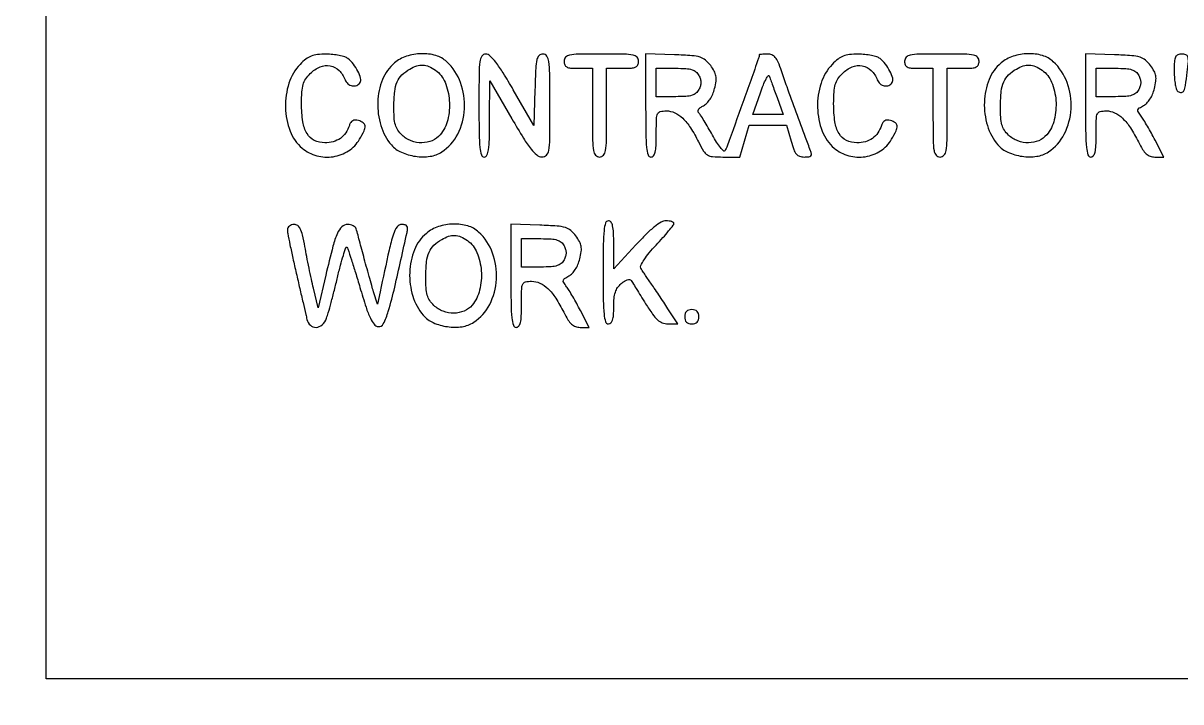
# Model space of a CAD drawing. Extents: x 0 to 1066, y 0 to 761.
# Drawn here: x 777.26 to 804.87, y 336.41 to 352.59 of the extents above; entities that cross this region are included whole.
import ezdxf

# ---------------------------------------------------------------- set-up
doc = ezdxf.new("R2010")
doc.units = 0
doc.header["$MEASUREMENT"] = 0

msp = doc.modelspace()

# ---------------------------------------------------------------- linework, layer by layer
for points in [[(183.390323, 95.266879, 0.000001), (192.989143, 95.254457, 0.000118)], [(329.859243, 95.267872, -0.000023), (352.558836, 95.240684, -0.000004), (375.624384, 95.211821, -0.198594)], [(479.458836, 95.240684, -0.000004), (502.524384, 95.211821, -0.198594)], [(710.559243, 95.267872, -0.000023), (733.258836, 95.240684, -0.000004), (756.324384, 95.211821, -0.198594)], [(416.092229, 95.24091, -0.000004), (439.072908, 95.212432, -0.198597)], [(542.992229, 95.24091, -0.000004), (565.972908, 95.212432, -0.198597)], [(606.442229, 95.24091, -0.000004), (629.422908, 95.212432, -0.198597)], [(669.892229, 95.24091, -0.000004), (692.872908, 95.212432, -0.198597)]]:
    msp.add_lwpolyline(points, format="xyb")
for points in [[(409.06215, 749.15415), (40.8618, 749.132981), (40.8618, 380.65769), (40.8618, 12.1824), (501.2973, 12.1824), (961.7328, 12.1824), (961.7328, 380.646631), (961.7328, 749.110861), (961.41555, 749.1633, 0.040886), (961.153339, 749.184871, 0.000002), (934.190609, 749.194398, 0.000089), (904.448031, 749.199508, 0.000054), (869.1804, 749.195529, -0.000029), (813.61687, 749.186499, -0.000004), (696.10453, 749.175037, -0.000004), (556.774728, 749.163736, -0.000004)], [(783.870229, 351.60692, 0.114205), (783.602361, 351.15654, 0.083506), (783.519434, 350.578564, 0.085163), (783.629964, 350.016094, 0.127519), (783.918403, 349.610027, 0.108551), (784.264266, 349.428535, 0.105254), (784.658405, 349.405943, 0.106878), (785.022822, 349.545373, 0.11522), (785.285518, 349.820112, 0.021165), (785.394199, 350.023261, 0.127063), (785.417365, 350.139849, 0.232712), (785.374627, 350.215558, 0.086167), (785.260143, 350.267743, 0.067058), (785.183289, 350.277155, 0.120753), (785.122162, 350.261391, 0.12276), (785.075909, 350.219409, 0.07065), (785.043101, 350.151211, -0.072622), (784.956976, 349.973971, -0.089596), (784.828495, 349.843059, -0.08774), (784.660031, 349.763538, -0.066597), (784.457187, 349.7364, -0.114856), (784.207075, 349.794622, -0.145297), (784.033522, 349.955008, -0.099183), (783.933915, 350.237934, -0.035212), (783.9036, 350.667869, -0.014703), (783.911929, 350.951043, -0.055361), (783.941825, 351.125821, -0.07729), (784.003279, 351.258312, -0.049247), (784.111255, 351.389945, -0.096703), (784.344825, 351.547212, -0.146157), (784.586827, 351.573824, -0.15206), (784.797032, 351.46371, -0.107279), (784.942538, 351.23805, 0.127947), (785.008811, 351.143926, 0.131147), (785.11196, 351.095114, 0.142401), (785.219276, 351.106066, 0.159485), (785.298419, 351.172852, 0.211029), (785.312563, 351.274973, 0.047286), (785.247019, 351.442549, 0.046742), (785.138902, 351.61471, 0.065556), (785.010731, 351.742959, 0.088545), (784.933629, 351.782919, 0.025252), (784.802536, 351.816536, 0.02458), (784.648106, 351.840094, 0.023821), (784.490478, 351.848709, 0.026305), (784.28043, 351.839119, 0.068477), (784.133586, 351.803966, 0.074054), (784.008448, 351.732392, 0.034872)], [(786.118003, 351.639373, 0.123885), (785.834812, 351.246677, 0.085485), (785.721237, 350.707757, 0.082885), (785.793708, 350.145736, 0.104562), (786.045439, 349.687126, 0.111799), (786.283409, 349.510775, 0.06908), (786.619808, 349.415081, 0.069045), (786.969765, 349.414615, 0.111332), (787.247682, 349.518681, 0.131426), (787.628439, 349.94466, 0.103697), (787.788854, 350.544311, 0.101152), (787.69619, 351.170653, 0.118621), (787.365571, 351.670219, 0.118666), (787.105835, 351.816801, 0.075716), (786.760156, 351.860738, 0.073305), (786.405141, 351.799407, 0.095814)], [(788.1336, 350.6247, 0.003213), (788.137928, 349.951179, 0.022561), (788.156938, 349.6236, 0.049302), (788.192853, 349.447877, 0.328801), (788.2605, 349.398, 0.295501), (788.325872, 349.440331, 0.070336), (788.363606, 349.571031, 0.029944), (788.38364, 349.818594, 0.004715), (788.389237, 350.30745), (788.391074, 351.2169), (788.917987, 350.310757, 0.006242), (789.197361, 349.843824, 0.029041), (789.377082, 349.586537, 0.052989), (789.514326, 349.446038, 0.170079), (789.63525, 349.401307, 0.199339), (789.743531, 349.444073, 0.163117), (789.801225, 349.555506, 0.036571), (789.822304, 349.814381, 0.002034), (789.8256, 350.6247, 0.002367), (789.821969, 351.391872, 0.031318), (789.801584, 351.674183, 0.117824), (789.751777, 351.802877, 0.246563), (789.65936, 351.8514, 0.195513), (789.568555, 351.814482, 0.145553), (789.515252, 351.719056, 0.043894), (789.487739, 351.512793, 0.004128), (789.46901, 351.001518), (789.4449, 350.151636), (788.951717, 351.001518, 0.007787), (788.711638, 351.400783, 0.025041), (788.534801, 351.65541, 0.035073), (788.396947, 351.810318, 0.195814), (788.296067, 351.8514, 0.254619), (788.206061, 351.802388, 0.110911), (788.157551, 351.670558, 0.030502), (788.137287, 351.384386, 0.002427)], [(790.164, 351.6822, 0.094959), (790.180563, 351.595774, 0.184152), (790.22745, 351.544725, 0.098846), (790.320439, 351.51933, 0.017388), (790.5024, 351.513), (790.8408, 351.513), (790.8408, 350.4555, 0.002827), (790.844531, 349.795541, 0.036854), (790.865334, 349.551337, 0.138781), (790.916594, 349.440868, 0.218517), (791.01, 349.398, 0.218517), (791.103406, 349.440868, 0.138781), (791.154666, 349.551337, 0.036854), (791.175469, 349.795541, 0.002827), (791.1792, 350.4555), (791.1792, 351.513), (791.5599, 351.513, 0.013964), (791.769658, 351.518859, 0.090841), (791.871863, 351.54355, 0.188085), (791.922434, 351.594595, 0.102588), (791.9406, 351.6822, 0.193568), (791.903402, 351.774685, 0.15568), (791.808413, 351.826221, 0.043488), (791.599405, 351.847467, 0.003595), (791.0523, 351.8514, 0.003595), (790.505195, 351.847467, 0.043488), (790.296188, 351.826221, 0.15568), (790.201198, 351.774685, 0.193568)], [(792.1098, 350.628121, 0.003202), (792.114126, 349.952613, 0.022501), (792.133132, 349.62417, 0.049121), (792.16903, 349.447947, 0.329081), (792.2367, 349.398, 0.232029), (792.298437, 349.42828, 0.108427), (792.337569, 349.5108, 0.047315), (792.358301, 349.666657, 0.00942), (792.3636, 349.9479, -0.00595), (792.367907, 350.309865, -0.096871), (792.393944, 350.427998, -0.238613), (792.45861, 350.481615, -0.056005), (792.602653, 350.4978, -0.111153), (792.804105, 350.452456, -0.081177), (792.99342, 350.321601, -0.058854), (793.17911, 350.094971, -0.025924), (793.370972, 349.75755, 0.019528), (793.491803, 349.53858, 0.119336), (793.582052, 349.447504, 0.1192), (793.704013, 349.407746, 0.019465), (793.95425, 349.398), (794.357061, 349.398), (794.469468, 349.7787), (794.581876, 350.1594), (795.026843, 350.1594), (795.471811, 350.1594), (795.5784, 349.7787, 0.017944), (795.643785, 349.57379, 0.087286), (795.704012, 349.468331, 0.141822), (795.781234, 349.415952, 0.078722), (795.894546, 349.398, 0.029308), (795.999692, 349.404168, 0.166988), (796.049422, 349.428076, 0.236769), (796.064264, 349.471866, 0.061225), (796.04449, 349.54605, -0.006965), (795.922201, 349.862406, -0.001209), (795.700945, 350.46384, -0.001323), (795.481217, 351.070587, -0.005089), (795.349452, 351.44955, 0.017403), (795.270681, 351.6593, 0.074917), (795.201922, 351.773075, 0.125362), (795.122216, 351.830972, 0.094981), (795.015649, 351.8514, 0.00999), (794.939484, 351.849878, 0.016528), (794.875352, 351.845187, 0.010464), (794.824248, 351.838662, 0.371455), (794.816995, 351.83025, -0.085713), (794.803856, 351.754277, -0.000205), (794.426779, 350.697262, -0.000326), (794.055315, 349.659462, -0.052347), (794.002249, 349.54932, -0.469935), (793.966971, 349.544398, -0.03714), (793.892841, 349.622935, -0.029772), (793.801437, 349.750222, -0.015705), (793.702743, 349.91796, 0.00553), (793.602232, 350.097025, 0.006942), (793.504961, 350.26062, 0.005676), (793.420107, 350.395465, 0.053145), (793.377076, 350.448764, -0.183705), (793.35966, 350.48755, -0.158456), (793.371013, 350.530991, -0.095196), (793.414279, 350.576536, -0.040132), (793.486933, 350.620187, 0.084253), (793.568883, 350.679801, 0.049314), (793.644949, 350.774786, 0.044595), (793.708656, 350.894932, 0.038698), (793.753664, 351.030263, 0.026721), (793.787634, 351.206622, 0.076578), (793.785642, 351.331041, 0.082928), (793.746616, 351.443384, 0.035157), (793.660272, 351.578062, 0.057331), (793.537702, 351.70834, 0.10358), (793.409317, 351.777632, 0.055706), (793.214185, 351.812574, 0.007564), (792.798958, 351.833671), (792.1098, 351.858243)], [(796.560229, 351.60692, 0.114205), (796.292361, 351.15654, 0.083506), (796.209434, 350.578564, 0.085163), (796.319964, 350.016094, 0.127519), (796.608403, 349.610027, 0.108551), (796.954266, 349.428535, 0.105254), (797.348405, 349.405943, 0.106878), (797.712822, 349.545373, 0.11522), (797.975518, 349.820112, 0.021165), (798.084199, 350.023261, 0.127063), (798.107365, 350.139849, 0.232712), (798.064627, 350.215558, 0.086167), (797.950143, 350.267743, 0.067058), (797.873289, 350.277155, 0.120753), (797.812162, 350.261391, 0.12276), (797.765909, 350.219409, 0.07065), (797.733101, 350.151211, -0.072622), (797.646976, 349.973971, -0.089596), (797.518495, 349.843059, -0.08774), (797.350031, 349.763538, -0.066597), (797.147187, 349.7364, -0.114856), (796.897075, 349.794622, -0.145297), (796.723522, 349.955008, -0.099183), (796.623915, 350.237934, -0.035212), (796.5936, 350.667869, -0.014703), (796.601929, 350.951043, -0.055361), (796.631825, 351.125821, -0.07729), (796.693279, 351.258312, -0.049247), (796.801255, 351.389945, -0.096703), (797.034825, 351.547212, -0.146157), (797.276827, 351.573824, -0.15206), (797.487032, 351.46371, -0.107279), (797.632538, 351.23805, 0.127947), (797.698811, 351.143926, 0.131147), (797.80196, 351.095114, 0.142401), (797.909276, 351.106066, 0.159485), (797.988419, 351.172852, 0.211029), (798.002563, 351.274973, 0.047286), (797.937019, 351.442549, 0.046742), (797.828902, 351.61471, 0.065556), (797.700731, 351.742959, 0.088545), (797.623629, 351.782919, 0.025252), (797.492536, 351.816536, 0.02458), (797.338106, 351.840094, 0.023821), (797.180478, 351.848709, 0.026305), (796.97043, 351.839119, 0.068477), (796.823586, 351.803966, 0.074054), (796.698448, 351.732392, 0.034872)], [(798.2856, 351.6822, 0.094959), (798.302163, 351.595774, 0.184152), (798.34905, 351.544725, 0.098846), (798.442039, 351.51933, 0.017388), (798.624, 351.513), (798.9624, 351.513), (798.9624, 350.4555, 0.002827), (798.966131, 349.795541, 0.036854), (798.986934, 349.551337, 0.138781), (799.038194, 349.440868, 0.218517), (799.1316, 349.398, 0.218517), (799.225006, 349.440868, 0.138781), (799.276266, 349.551337, 0.036854), (799.297069, 349.795541, 0.002827), (799.3008, 350.4555), (799.3008, 351.513), (799.6815, 351.513, 0.013964), (799.891258, 351.518859, 0.090841), (799.993463, 351.54355, 0.188085), (800.044034, 351.594595, 0.102588), (800.0622, 351.6822, 0.193568), (800.025002, 351.774685, 0.15568), (799.930013, 351.826221, 0.043488), (799.721005, 351.847467, 0.003595), (799.1739, 351.8514, 0.003595), (798.626795, 351.847467, 0.043488), (798.417788, 351.826221, 0.15568), (798.322798, 351.774685, 0.193568)], [(800.584603, 351.639373, 0.123885), (800.301412, 351.246677, 0.085485), (800.187837, 350.707757, 0.082885), (800.260308, 350.145736, 0.104562), (800.512039, 349.687126, 0.111799), (800.750009, 349.510775, 0.06908), (801.086408, 349.415081, 0.069045), (801.436365, 349.414615, 0.111332), (801.714282, 349.518681, 0.131426), (802.095039, 349.94466, 0.103697), (802.255454, 350.544311, 0.101152), (802.16279, 351.170653, 0.118621), (801.832171, 351.670219, 0.118666), (801.572435, 351.816801, 0.075716), (801.226756, 351.860738, 0.073305), (800.871741, 351.799407, 0.095814)], [(802.6002, 350.628121, 0.003202), (802.604526, 349.952613, 0.022501), (802.623532, 349.62417, 0.049121), (802.65943, 349.447947, 0.329081), (802.7271, 349.398, 0.232029), (802.788837, 349.42828, 0.108427), (802.827969, 349.5108, 0.047315), (802.848701, 349.666657, 0.00942), (802.854, 349.9479, -0.00595), (802.858307, 350.309865, -0.096871), (802.884344, 350.427998, -0.238613), (802.94901, 350.481615, -0.056005), (803.093053, 350.4978, -0.111153), (803.294505, 350.452456, -0.081177), (803.48382, 350.321601, -0.058854), (803.66951, 350.094971, -0.025924), (803.861372, 349.75755, 0.021841), (803.961116, 349.578753, 0.069009), (804.04827, 349.473227, 0.100305), (804.140778, 349.417432, 0.085906), (804.253045, 349.398), (804.46425, 349.398), (804.258073, 349.79985, 0.006834), (804.170006, 349.965872, 0.006481), (804.075898, 350.132412, 0.006451), (803.988851, 350.27756, 0.022591), (803.927427, 350.367675, -0.02569), (803.860848, 350.466664, -0.192002), (803.851929, 350.521464, -0.198014), (803.883263, 350.56639, -0.027525), (803.984128, 350.623575, 0.089041), (804.062081, 350.681414, 0.046566), (804.136598, 350.777076, 0.042448), (804.199834, 350.897402, 0.038847), (804.244064, 351.030263, 0.026721), (804.278034, 351.206622, 0.076578), (804.276042, 351.331041, 0.082928), (804.237016, 351.443384, 0.035157), (804.150672, 351.578062, 0.057331), (804.028102, 351.70834, 0.10358), (803.899717, 351.777632, 0.055706), (803.704585, 351.812574, 0.007564), (803.289358, 351.833671), (802.6002, 351.858243)], [(804.7152, 351.433393, 0.020073), (804.721793, 351.269237, 0.026985), (804.741705, 351.121795, 0.026297), (804.770303, 351.005323, 0.182968), (804.805429, 350.959621, 0.157604), (804.887696, 350.939407, 0.268754), (804.944517, 350.978015, 0.075043), (804.983885, 351.105692, 0.00785), (805.025711, 351.416927, 0.008269), (805.052608, 351.681409, 0.093912), (805.041907, 351.78549, 0.240496), (804.995089, 351.834575, 0.084451), (804.896184, 351.8514, 0.093139), (804.79925, 351.833185, 0.200294), (804.745507, 351.781401, 0.091035), (804.720668, 351.673877, 0.011366)], [(787.097097, 351.467639, -0.143223), (787.324798, 351.183323, -0.079931), (787.42726, 350.748153, -0.077332), (787.389065, 350.287018, -0.11509), (787.207796, 349.92675, -0.119537), (787.019384, 349.787195, -0.098447), (786.773727, 349.736552, -0.09388), (786.517277, 349.783262, -0.097006), (786.299003, 349.920347, -0.056872), (786.198083, 350.03944, -0.080028), (786.140187, 350.165796, -0.054705), (786.112363, 350.337524, -0.014142), (786.105891, 350.618297, -0.025001), (786.124955, 350.963155, -0.075567), (786.184382, 351.190138, -0.098225), (786.297837, 351.355005, -0.062967), (786.4839, 351.495419, -0.051006), (786.648666, 351.568758, -0.090781), (786.795314, 351.588795, -0.090761), (786.939571, 351.555581, -0.050966)], [(793.3788, 351.3438, -0.049536), (793.414962, 351.256426, -0.073486), (793.427053, 351.1746, -0.073486), (793.414962, 351.092774, -0.049536), (793.3788, 351.0054, -0.09537), (793.309905, 350.920475, -0.100861), (793.215666, 350.869233, -0.059921), (793.070632, 350.843248, -0.014397), (792.825923, 350.8362), (792.3636, 350.8362), (792.3636, 351.1746), (792.3636, 351.513), (792.825923, 351.513, -0.014397), (793.070632, 351.505952, -0.059921), (793.215666, 351.479967, -0.100861), (793.309905, 351.428725, -0.09537)], [(801.563697, 351.467639, -0.143223), (801.791398, 351.183323, -0.079931), (801.89386, 350.748153, -0.077332), (801.855665, 350.287018, -0.11509), (801.674396, 349.92675, -0.119537), (801.485984, 349.787195, -0.098447), (801.240327, 349.736552, -0.09388), (800.983877, 349.783262, -0.097006), (800.765603, 349.920347, -0.056872), (800.664683, 350.03944, -0.080028), (800.606787, 350.165796, -0.054705), (800.578963, 350.337524, -0.014142), (800.572491, 350.618297, -0.025001), (800.591555, 350.963155, -0.075567), (800.650982, 351.190138, -0.098225), (800.764437, 351.355005, -0.062967), (800.9505, 351.495419, -0.051006), (801.115266, 351.568758, -0.090781), (801.261914, 351.588795, -0.090761), (801.406171, 351.555581, -0.050966)], [(803.8692, 351.3438, -0.049536), (803.905362, 351.256426, -0.073486), (803.917453, 351.1746, -0.073486), (803.905362, 351.092774, -0.049536), (803.8692, 351.0054, -0.09537), (803.800305, 350.920475, -0.100861), (803.706066, 350.869233, -0.059921), (803.561032, 350.843248, -0.014397), (803.316323, 350.8362), (802.854, 350.8362), (802.854, 351.1746), (802.854, 351.513), (803.316323, 351.513, -0.014397), (803.561032, 351.505952, -0.059921), (803.706066, 351.479967, -0.100861), (803.800305, 351.428725, -0.09537)], [(795.243155, 350.81505), (795.392944, 350.4132), (795.030638, 350.4132), (794.668332, 350.4132), (794.846143, 350.927618, -0.011999), (794.916893, 351.117424, -0.026422), (794.981917, 351.257859, -0.047278), (795.032234, 351.334501, -0.601846), (795.05866, 351.329468, 0.009837), (795.080496, 351.263295, 0.001488), (795.127171, 351.131923, 0.001668), (795.183262, 350.977156, 0.001442)], [(783.5652, 347.663004, 0.047767), (783.573443, 347.576913, 0.002528), (783.627238, 347.305943, 0.003959), (783.695492, 346.984057, 0.00287), (783.776393, 346.626654, -0.000002), (783.8605, 346.264738, -0.000002), (783.938537, 345.928931, -0.000002), (784.004037, 345.647067, -0.000017), (784.031805, 345.52755, 0.147869), (784.113127, 345.386131, 0.205885), (784.248644, 345.336782, 0.176392), (784.394455, 345.399475, 0.11354), (784.497846, 345.554083, 0.021448), (784.540256, 345.681871, 0.003611), (784.609071, 345.930207, 0.003945), (784.685581, 346.223464, 0.003496), (784.760689, 346.529947, -0.006156), (784.83292, 346.818052, -0.010899), (784.900562, 347.053499, -0.005551), (784.961241, 347.241207, -0.556878), (784.98355, 347.24645, -0.11647), (785.00667, 347.209034, -0.001547), (785.092585, 346.948481, -0.004332), (785.188893, 346.644434, -0.00282), (785.295085, 346.291736, 0.006286), (785.441408, 345.817677, 0.030826), (785.543662, 345.556823, 0.058933), (785.633781, 345.410803, 0.190588), (785.730684, 345.354875, 0.326366), (785.853275, 345.419344, 0.039676), (785.971907, 345.719483, 0.018108), (786.126141, 346.297196, 0.002117), (786.418134, 347.60025, 0.040046), (786.431078, 347.69473, 0.15964), (786.416214, 347.750494, 0.190105), (786.373344, 347.780968, 0.060633), (786.294208, 347.7906, 0.243546), (786.181212, 347.73209, 0.075824), (786.093029, 347.555817, 0.023764), (785.991462, 347.18153, 0.001912), (785.774879, 346.1832), (785.711826, 345.8871), (785.621598, 346.1832, -0.004222), (785.577012, 346.334072, -0.001439), (785.514759, 346.553854, -0.00143), (785.447405, 346.796956, -0.001648), (785.384596, 347.0292, 0.00027), (785.326198, 347.247517, 0.000345), (785.272137, 347.448631, 0.000267), (785.2266, 347.617213, 0.002921), (785.207866, 347.68485, 0.133791), (785.183506, 347.725301, 0.071199), (785.135612, 347.759536, 0.062684), (785.07271, 347.782728, 0.057069), (785.003961, 347.7906, 0.191396), (784.866237, 347.735876, 0.101864), (784.759333, 347.583352, 0.038771), (784.651781, 347.270173, 0.004991), (784.48075, 346.581187), (784.296406, 345.80554), (784.187633, 346.26932, -0.004337), (784.139044, 346.484887, -0.002315), (784.08252, 346.752185, -0.002304), (784.027321, 347.025677, -0.003592), (783.982545, 347.26185, 0.011053), (783.925627, 347.539379, 0.057006), (783.873663, 347.68709, 0.121799), (783.810634, 347.76275, 0.159795), (783.725715, 347.7906, 0.077986), (783.664396, 347.780977, 0.090324), (783.612351, 347.753119, 0.100781), (783.577558, 347.711666, 0.124994)], [(786.879403, 347.578573, 0.123885), (786.596212, 347.185877, 0.085485), (786.482637, 346.646957, 0.082885), (786.555108, 346.084936, 0.104562), (786.806839, 345.626326, 0.111799), (787.044809, 345.449975, 0.06908), (787.381208, 345.354281, 0.069045), (787.731165, 345.353815, 0.111332), (788.009082, 345.457881, 0.131426), (788.389839, 345.88386, 0.103697), (788.550254, 346.483511, 0.101152), (788.45759, 347.109853, 0.118621), (788.126971, 347.609419, 0.118666), (787.867235, 347.756001, 0.075716), (787.521556, 347.799938, 0.073305), (787.166541, 347.738607, 0.095814)], [(788.895, 346.567321, 0.003202), (788.899326, 345.891813, 0.022501), (788.918332, 345.56337, 0.049121), (788.95423, 345.387147, 0.329081), (789.0219, 345.3372, 0.232029), (789.083637, 345.36748, 0.108427), (789.122769, 345.45, 0.047315), (789.143501, 345.605857, 0.00942), (789.1488, 345.8871, -0.00595), (789.153107, 346.249065, -0.096871), (789.179144, 346.367198, -0.238613), (789.24381, 346.420815, -0.056005), (789.387853, 346.437, -0.111153), (789.589305, 346.391656, -0.081177), (789.77862, 346.260801, -0.058854), (789.96431, 346.034171, -0.025924), (790.156172, 345.69675, 0.021841), (790.255916, 345.517953, 0.069009), (790.34307, 345.412427, 0.100305), (790.435578, 345.356632, 0.085906), (790.547845, 345.3372), (790.75905, 345.3372), (790.552873, 345.73905, 0.006834), (790.464806, 345.905072, 0.006481), (790.370698, 346.071612, 0.006451), (790.283651, 346.21676, 0.022591), (790.222227, 346.306875, -0.02569), (790.155648, 346.405864, -0.192002), (790.146729, 346.460664, -0.198014), (790.178063, 346.50559, -0.027525), (790.278928, 346.562775, 0.089041), (790.356881, 346.620614, 0.046566), (790.431398, 346.716276, 0.042448), (790.494634, 346.836602, 0.038847), (790.538864, 346.969463, 0.026721), (790.572834, 347.145822, 0.076578), (790.570842, 347.270241, 0.082928), (790.531816, 347.382584, 0.035157), (790.445472, 347.517262, 0.057331), (790.322902, 347.64754, 0.10358), (790.194517, 347.716832, 0.055706), (789.999385, 347.751774, 0.007564), (789.584158, 347.772871), (788.895, 347.797443)], [(791.0946, 346.6485, 0.003213), (791.098928, 345.974979, 0.022561), (791.117938, 345.6474, 0.049302), (791.153853, 345.471677, 0.328801), (791.2215, 345.4218, 0.195173), (791.280955, 345.445927, 0.124534), (791.32061, 345.510316, 0.061002), (791.342428, 345.62863, 0.015127), (791.3484, 345.825998, -0.022104), (791.357456, 346.030748, -0.055956), (791.387043, 346.176558, -0.072778), (791.44202, 346.288282, -0.065118), (791.528501, 346.384404, -0.036285), (791.603022, 346.439375, -0.064391), (791.672139, 346.471444, -0.094673), (791.727142, 346.477911, -0.234713), (791.761151, 346.457855, -0.004028), (791.795066, 346.404805, -0.000308), (791.885243, 346.26102, -0.000423), (791.99256, 346.089348, -0.000322), (792.1098, 345.90118, 0.013499), (792.27491, 345.65111, 0.056738), (792.393925, 345.516478, 0.094374), (792.506702, 345.448053, 0.087664), (792.63975, 345.42353), (792.873601, 345.4218), (792.642048, 345.78135, 0.002746), (792.540227, 345.937565, 0.002011), (792.425591, 346.109836, 0.002032), (792.31571, 346.272099, 0.004505), (792.230329, 346.3947, -0.003474), (792.157213, 346.499229, -0.003611), (792.086503, 346.603432, -0.003478), (792.026623, 346.694426, -0.015688), (791.993709, 346.748877, -0.25502), (791.992885, 346.812593, -0.02513), (792.074071, 346.949045, -0.026088), (792.197327, 347.114891, -0.015703), (792.359489, 347.298777, 0.006298), (792.521461, 347.47563, 0.009352), (792.658407, 347.634891, 0.005062), (792.769296, 347.771632, 0.159541), (792.784161, 347.81175, 0.259665), (792.771717, 347.836267, 0.064446), (792.729968, 347.857175, 0.04954), (792.668997, 347.871874, 0.031664), (792.59625, 347.877287, 0.136814), (792.482034, 347.846783, 0.034876), (792.322668, 347.737136, 0.02706), (792.124276, 347.560848, 0.011695), (791.87895, 347.306237), (791.352, 346.7331), (791.3502, 347.30415, 0.00897), (791.34402, 347.597093, 0.045692), (791.322851, 347.758575, 0.10506), (791.283541, 347.844058, 0.236893), (791.2215, 347.8752, 0.328801), (791.153853, 347.825323, 0.049302), (791.117938, 347.6496, 0.022561), (791.098928, 347.322021, 0.003213)], [(787.858497, 347.406839, -0.143223), (788.086198, 347.122523, -0.079931), (788.18866, 346.687353, -0.077332), (788.150465, 346.226218, -0.11509), (787.969196, 345.86595, -0.119537), (787.780784, 345.726395, -0.098447), (787.535127, 345.675752, -0.09388), (787.278677, 345.722462, -0.097006), (787.060403, 345.859547, -0.056872), (786.959483, 345.97864, -0.080028), (786.901587, 346.104996, -0.054705), (786.873763, 346.276724, -0.014142), (786.867291, 346.557497, -0.025001), (786.886355, 346.902355, -0.075567), (786.945782, 347.129338, -0.098225), (787.059237, 347.294205, -0.062967), (787.2453, 347.434619, -0.051006), (787.410066, 347.507958, -0.090781), (787.556714, 347.527995, -0.090761), (787.700971, 347.494781, -0.050966)], [(790.164, 347.283, -0.049536), (790.200162, 347.195626, -0.073486), (790.212253, 347.1138, -0.073486), (790.200162, 347.031974, -0.049536), (790.164, 346.9446, -0.09537), (790.095105, 346.859675, -0.100861), (790.000866, 346.808433, -0.059921), (789.855832, 346.782448, -0.014397), (789.611123, 346.7754), (789.1488, 346.7754), (789.1488, 347.1138), (789.1488, 347.4522), (789.611123, 347.4522, -0.014397), (789.855832, 347.445152, -0.059921), (790.000866, 347.419167, -0.100861), (790.095105, 347.367925, -0.09537)], [(793.0404, 345.591, 0.072254), (793.051131, 345.517131, 0.124864), (793.0827, 345.4641, 0.124864), (793.135731, 345.432531, 0.072254), (793.2096, 345.4218, 0.072254), (793.283469, 345.432531, 0.124864), (793.3365, 345.4641, 0.124864), (793.368069, 345.517131, 0.072254), (793.3788, 345.591, 0.072254), (793.368069, 345.664869, 0.124864), (793.3365, 345.7179, 0.124864), (793.283469, 345.749469, 0.072254), (793.2096, 345.7602, 0.072254), (793.135731, 345.749469, 0.124864), (793.0827, 345.7179, 0.124864), (793.051131, 345.664869, 0.072254)]]:
    msp.add_lwpolyline(points, format="xyb", close=True)
msp.add_lwpolyline([(960.8868, 363.3147), (960.8868, 336.9618), (869.3496, 336.9618), (777.8124, 336.9618), (777.8124, 363.3147), (777.8124, 389.6676), (869.3496, 389.6676), (960.8868, 389.6676)], close=True)

doc.saveas('drawing.dxf')
